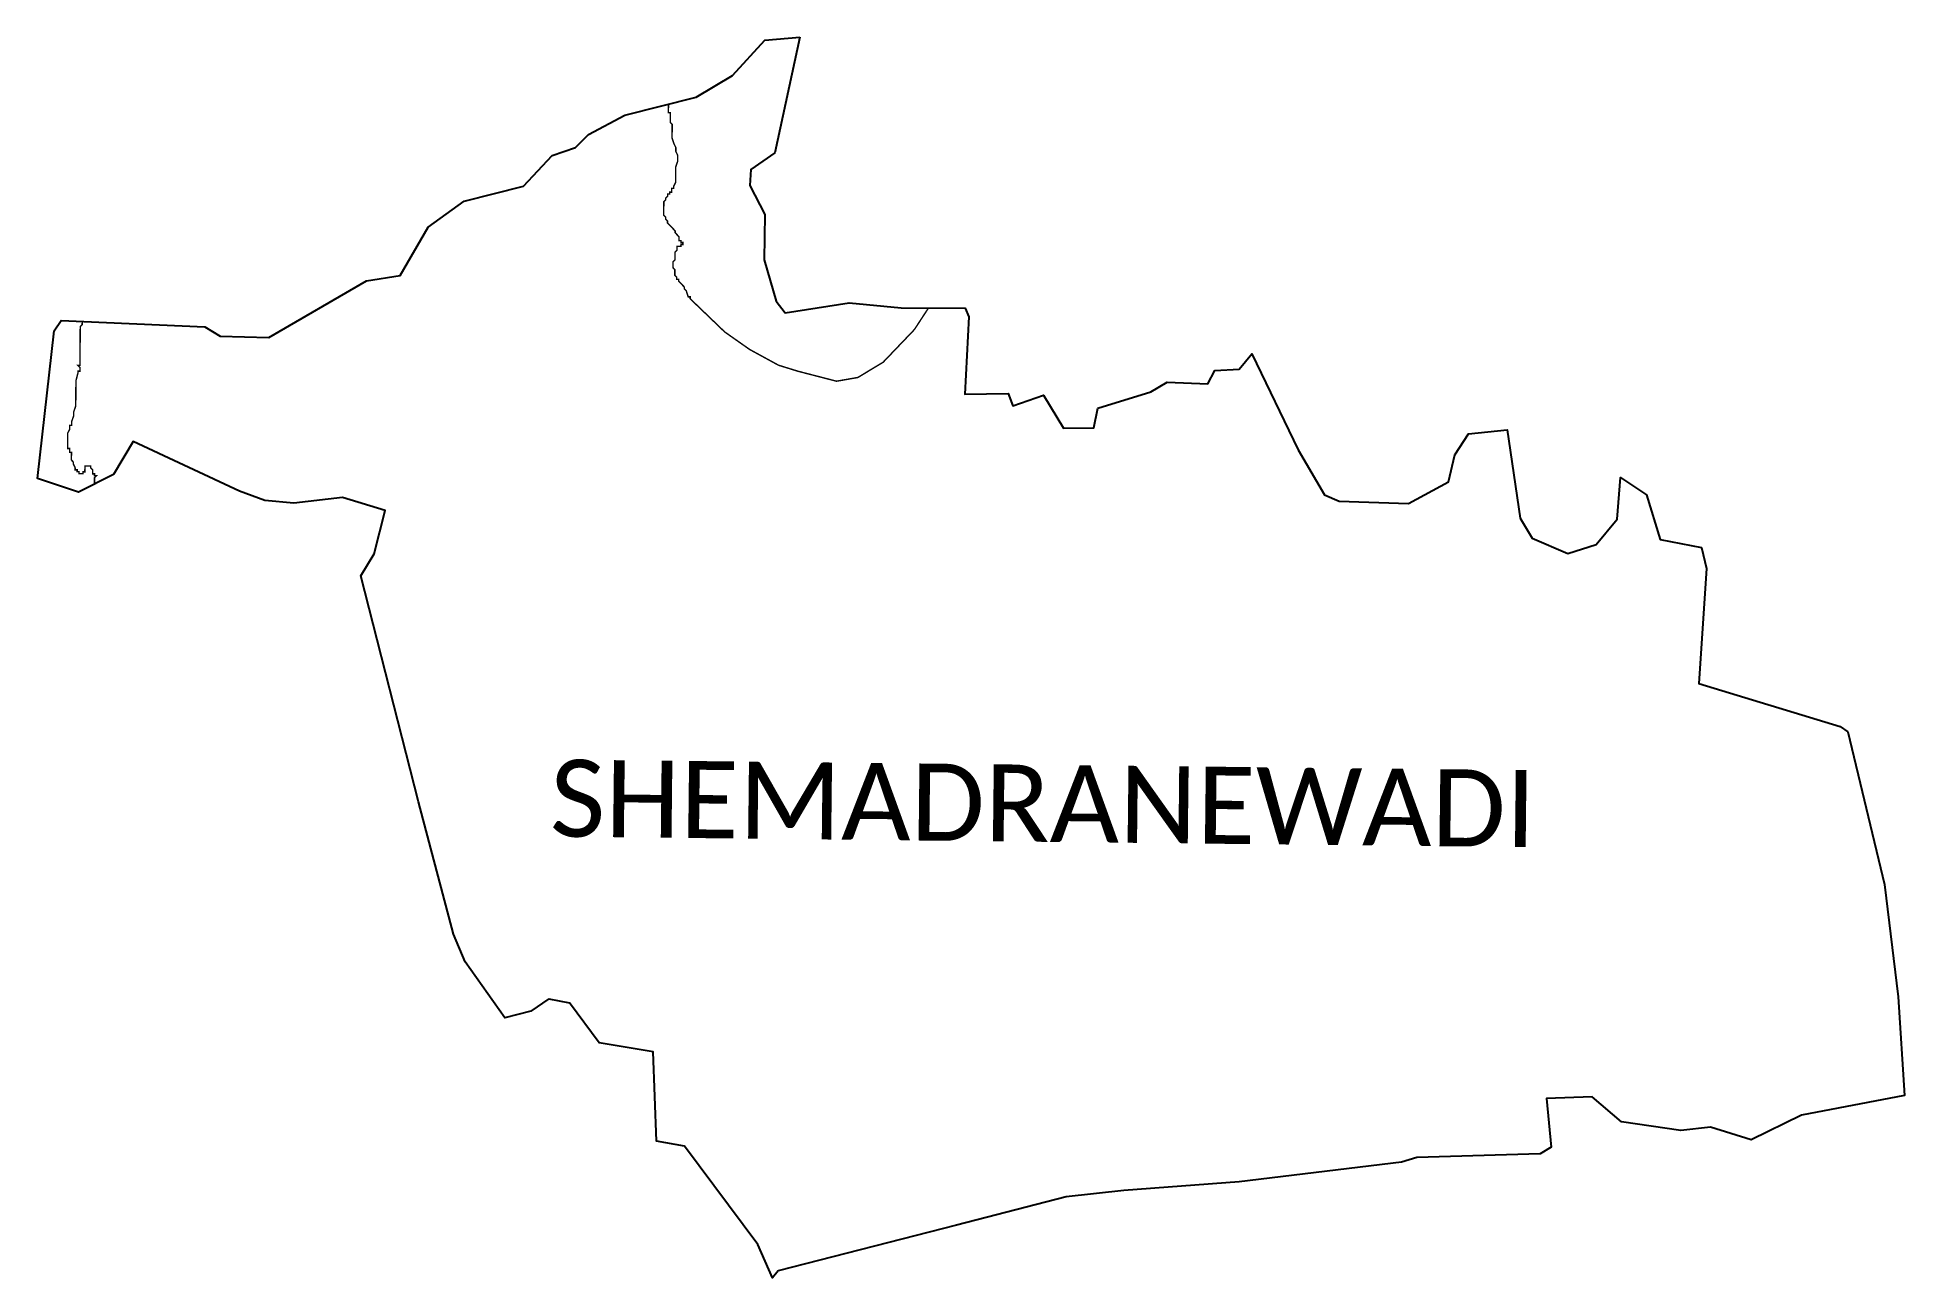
# Model space of a CAD drawing. Header units: metres. Extents: x 335860 to 339765, y 1780320 to 1782914.
import ezdxf

# ---------------------------------------------------------------- set-up
doc = ezdxf.new("R2010")
doc.units = ezdxf.units.M
doc.layers.add('ddddd', color=7, linetype='Continuous')
doc.layers.add('HAZARDS LINE', color=1, linetype='Continuous')
doc.styles.get("Standard").update_dxf_attribs({"font": 'simplex.shx'})

msp = doc.modelspace()

# ---------------------------------------------------------------- linework, layer by layer
at = {"color": 3, "true_color": 0x00ff00, "flags": 128}
msp.add_lwpolyline([(336929.6, 1780903.3), (336972.8, 1780894.4)], dxfattribs=at)
at = {"layer": 'ddddd', "color": 3, "true_color": 0x00ff00}
for points in [[(336929.6, 1780903.3, 0), (336892.1, 1780877.3, 0), (336837.7, 1780863.5, 0), (336754.7, 1780980.6, 0), (336730.1, 1781038.2, 0), (336657, 1781314.9, 0), (336536.1, 1781788, 0), (336564.5, 1781834.1, 0), (336587.3, 1781924.3, 0), (336497.9, 1781952.1, 0), (336396.1, 1781939.9, 0), (336335.5, 1781945.6, 0), (336282.7, 1781964.9, 0), (336059.9, 1782068.8, 0), (336018.8, 1782000, 0), (335945.8, 1781963.3, 0), (335859.8, 1781991.4, 0), (335894.9, 1782300.3, 0), (335909.8, 1782322.3, 0), (336210.3, 1782308.7, 0), (336242.1, 1782289.2, 0), (336343.7, 1782286.6, 0), (336548.5, 1782405.3, 0), (336618.8, 1782416.4, 0), (336677.4, 1782517.1, 0), (336752.4, 1782571.5, 0), (336876.5, 1782602.9, 0), (336936.3, 1782667, 0), (336985.4, 1782684.2, 0), (337012.7, 1782711, 0), (337088.3, 1782751.6, 0), (337237.5, 1782789.6, 0), (337313.8, 1782834.5, 0), (337381, 1782908.3, 0), (337454.2, 1782914.5, 0), (337454.2, 1782914.5, 0)], [(337454.2, 1782914.5, 0), (337402.5, 1782672.9, 0), (337351.8, 1782637.7, 0), (337350.3, 1782604.2, 0), (337381.3, 1782544.2, 0), (337380.2, 1782448.7, 0), (337404.8, 1782362.6, 0), (337423.6, 1782337.8, 0), (337557.9, 1782359.4, 0), (337666.6, 1782348.6, 0), (337800.6, 1782348.1, 0), (337808.3, 1782330.1, 0), (337799.6, 1782168, 0), (337890.2, 1782169.7, 0), (337900.1, 1782143.7, 0), (337964.1, 1782165.7, 0), (338005.7, 1782097.1, 0), (338069.3, 1782097.8, 0), (338077.6, 1782138.5, 0), (338188.4, 1782172.7, 0), (338222.6, 1782193.1, 0), (338307.9, 1782189.5, 0), (338322.2, 1782217.4, 0), (338373.5, 1782220.1, 0), (338399.7, 1782252.4, 0), (338496.7, 1782051.7, 0), (338551.8, 1781957.2, 0), (338582.4, 1781944.3, 0), (338727.9, 1781939.5, 0), (338811.2, 1781984.3, 0), (338824.6, 1782041.3, 0), (338852.8, 1782085, 0), (338933.8, 1782093.2, 0), (338961.1, 1781908.9, 0), (338986, 1781866.5, 0), (339060.5, 1781834.8, 0), (339119.8, 1781853.7, 0), (339164, 1781906.8, 0), (339170.9, 1781994, 0), (339225.2, 1781957.7, 0), (339254.2, 1781864.1, 0), (339340.6, 1781846.9, 0), (339350.5, 1781803, 0), (339334.7, 1781563, 0), (339630.3, 1781472.8, 0), (339646.1, 1781461.8, 0), (339722.9, 1781142, 0), (339751.9, 1780907.5, 0), (339765.3, 1780700.7, 0), (339549.4, 1780659.7, 0), (339444.3, 1780607.9, 0), (339359.1, 1780634.7, 0), (339297.4, 1780627.5, 0), (339173.4, 1780645.5, 0), (339112, 1780698, 0), (339016.4, 1780694.7, 0), (339026.1, 1780592.6, 0), (339003.3, 1780578.5, 0), (338745.1, 1780571.2, 0), (338713, 1780561.3, 0), (338373.3, 1780520.5, 0), (338132.3, 1780502.4, 0), (338011.9, 1780488.8, 0), (337781.9, 1780429.3, 0), (337408.9, 1780334.1, 0), (337397.6, 1780319.7, 0), (337367, 1780388.8, 0), (337213, 1780594.7, 0), (337155, 1780605.3, 0), (337147.9, 1780792.3, 0), (337034.7, 1780810.8, 0), (336972.8, 1780894.4, 0)]]:
    msp.add_polyline3d(points, dxfattribs=at)
at = {"layer": 'HAZARDS LINE', "lineweight": 18, "const_width": 3}
for points in [[(337723.7, 1782348.4), (337694.1, 1782303.1), (337628.8, 1782234.8), (337575.9, 1782202.9), (337531.3, 1782195.1), (337450.5, 1782216), (337410.1, 1782228.5), (337349.7, 1782261.4), (337297.4, 1782298.2), (337225.1, 1782367.7), (337225.1, 1782371.7), (337221.1, 1782371.7), (337217.1, 1782383.9), (337213.1, 1782388), (337213.1, 1782392), (337205.1, 1782400.2), (337201.1, 1782404.3), (337201.1, 1782408.3), (337197.1, 1782408.4), (337197.1, 1782412.4), (337193.1, 1782416.5), (337193.2, 1782428.6), (337189.2, 1782432.7), (337189.3, 1782444.9), (337193.4, 1782448.9), (337193.5, 1782465.1), (337197.6, 1782469.1), (337197.6, 1782477.2), (337205.7, 1782477.1), (337205.8, 1782481.2), (337209.8, 1782481.1), (337209.8, 1782485.2), (337205.8, 1782485.2), (337205.8, 1782489.3), (337201.8, 1782489.3), (337201.8, 1782497.4), (337197.8, 1782501.5), (337193.8, 1782505.6), (337193.8, 1782509.6), (337185.8, 1782517.8), (337181.8, 1782521.9), (337177.8, 1782525.9), (337177.8, 1782530), (337173.8, 1782534.1), (337173.8, 1782538.1), (337169.8, 1782542.2), (337170.1, 1782570.5), (337174.1, 1782574.5), (337174.2, 1782578.6), (337178.3, 1782582.6), (337178.3, 1782586.7), (337182.3, 1782586.6), (337182.4, 1782590.7), (337186.4, 1782590.6), (337186.5, 1782598.7), (337190.5, 1782598.7), (337190.6, 1782602.7), (337194.7, 1782610.8), (337194.9, 1782643.2), (337199.1, 1782655.3), (337199.2, 1782667.5), (337195.2, 1782675.6), (337195.3, 1782683.7), (337191.3, 1782691.8), (337187.3, 1782704), (337187.6, 1782732.3), (337183.6, 1782736.4), (337183.7, 1782756.6), (337179.7, 1782756.7), (337179.8, 1782774.9)], [(335953.7, 1782320.3), (335953.6, 1782313.3), (335949.5, 1782309.2), (335948.9, 1782228.3), (335944.8, 1782228.3), (335948.9, 1782224.2), (335948.8, 1782216.1), (335944.7, 1782216.2), (335944.7, 1782212.1), (335940.5, 1782196), (335940.1, 1782143.3), (335935.9, 1782131.2), (335935.9, 1782123.1), (335931.7, 1782111), (335931.7, 1782102.9), (335927.6, 1782103), (335927.6, 1782094.9), (335923.4, 1782086.8), (335923.2, 1782054.4), (335927.2, 1782054.4), (335927.2, 1782046.3), (335931.2, 1782046.2), (335931.2, 1782042.2), (335931.1, 1782038.2), (335931.1, 1782034.1), (335931.1, 1782030.1), (335935.1, 1782026), (335935.1, 1782021.9), (335939, 1782013.8), (335939, 1782009.7), (335943.1, 1782009.7), (335943, 1782005.7), (335947.1, 1782005.6), (335947, 1782001.6), (335951.1, 1782001.6), (335955.1, 1782001.5), (335955.2, 1782005.6), (335959.2, 1782005.5), (335959.2, 1782009.6), (335959.3, 1782013.6), (335959.3, 1782017.7), (335963.4, 1782017.6), (335967.4, 1782017.6), (335971.5, 1782017.6), (335971.4, 1782013.5), (335975.4, 1782009.5), (335975.4, 1782005.4), (335975.4, 1782001.4), (335979.4, 1782001.3), (335979.4, 1781997.3), (335983.4, 1781997.2), (335979.3, 1781993.2), (335979.3, 1781989.2), (335979.3, 1781985.1), (335979.2, 1781981.1), (335978.6, 1781979.8)]]:
    msp.add_lwpolyline(points, dxfattribs=at)

# ---------------------------------------------------------------- texts
at = {"layer": 'ddddd', "insert": (336933.3, 1781403.8), "char_height": 161.109, "attachment_point": 1, "rotation": 359.3742}
msp.add_mtext_dynamic_manual_height_columns('{\\fCalibri|b0|i0|c0|p34;SHEMADRANEWADI}', width=1589.786, gutter_width=805.5, heights=[0], dxfattribs=at)

doc.saveas('drawing.dxf')
